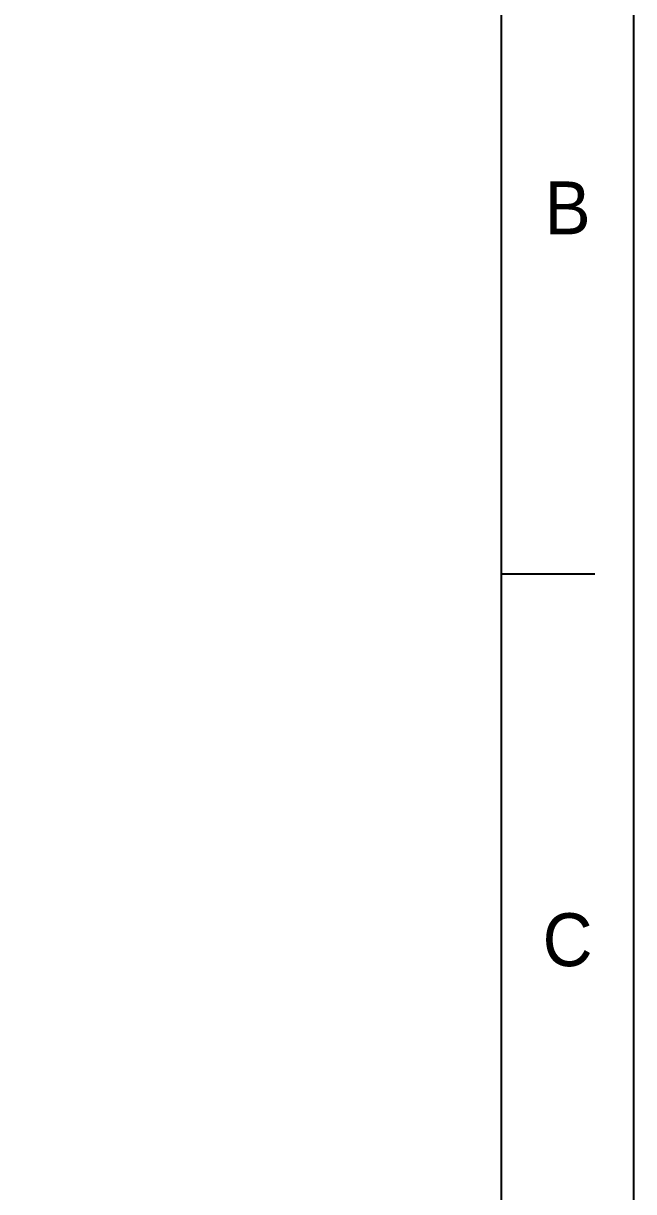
# Model space of a CAD drawing. Extents: x 13222 to 13816, y -23073 to -22653.
# Drawn here: x 13750.4 to 13815.8, y -22890.1 to -22765.2 of the extents above; entities that cross this region are included whole.
import ezdxf

# ---------------------------------------------------------------- set-up
doc = ezdxf.new("R2010")
doc.units = 0
doc.header["$MEASUREMENT"] = 0
doc.layers.get('0').update_dxf_attribs({"linetype": 'CONTINUOUS'})
doc.styles.get("Standard").update_dxf_attribs({"font": 'Gulim.ttf'})

msp = doc.modelspace()

# ---------------------------------------------------------------- linework, layer by layer
for p, q in [((13801.61, -23059.09), (13801.61, -22667.38)), ((13801.61, -22824.06), (13811.61, -22824.06))]:
    msp.add_line(p, q)
msp.add_lwpolyline([(13221.81, -22653.23), (13815.75, -22653.23), (13815.75, -23073.23), (13221.81, -23073.23)], close=True)
msp.add_point((13801.61, -22824.06))

# ---------------------------------------------------------------- texts
at = {"char_height": 5.66, "attachment_point": 5}
for s, insert in [('B', (13808.68, -22784.89)), ('C', (13808.68, -22863.23))]:
    msp.add_mtext_dynamic_manual_height_columns(s, width=10, gutter_width=12.5, heights=[0], dxfattribs=dict(at, insert=insert))

doc.saveas('drawing.dxf')
